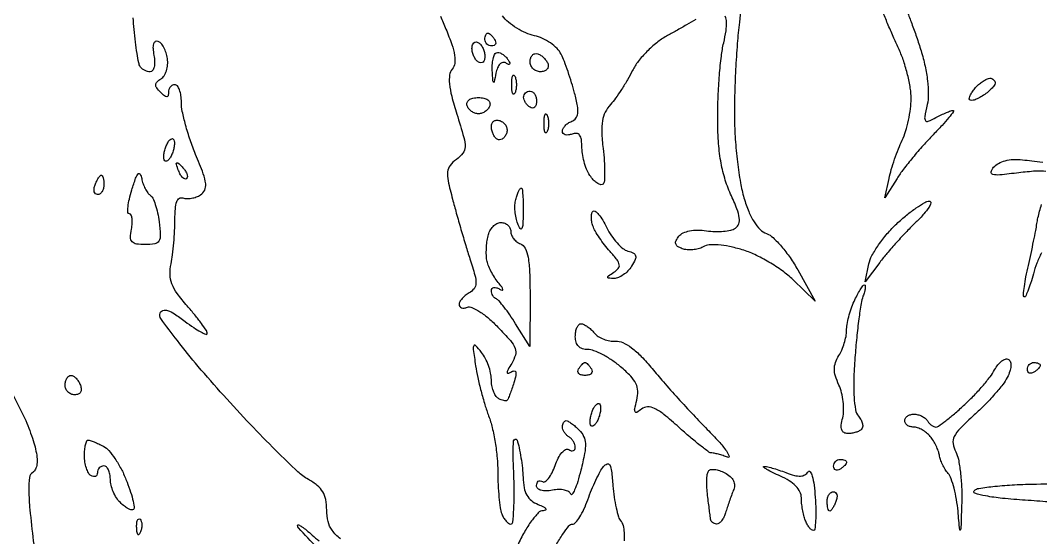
# Model space of a CAD drawing. Extents: x 0 to 102, y 0 to 135.
# Drawn here: x 22 to 35.37, y 102.02 to 108.79 of the extents above; entities that cross this region are included whole.
import ezdxf

# ---------------------------------------------------------------- set-up
doc = ezdxf.new("R2010")
doc.units = 0
doc.header["$MEASUREMENT"] = 0

msp = doc.modelspace()

# ---------------------------------------------------------------- linework, layer by layer
for points in [[(31.461271, 109.150496, -0.007689), (31.420889, 108.766853, 0.010915), (31.393371, 108.488173, 0.006131), (31.371501, 108.148693, 0.006116), (31.357808, 107.805172, 0.009932), (31.355547, 107.51311, 0.01484), (31.367143, 107.235826, 0.011903), (31.395565, 106.938435, 0.01208), (31.435067, 106.664559, 0.029769), (31.48075, 106.466713, 0.025389), (31.542801, 106.289733, 0.044705), (31.613943, 106.152187, 0.056213), (31.692634, 106.054676, 0.104312), (31.777779, 105.999905, -0.098884), (31.86194, 105.947037, -0.026375), (31.97153, 105.831745, -0.02567), (32.084711, 105.684697, -0.023966), (32.185041, 105.523501), (32.412624, 105.1155), (32.123556, 105.394985, 0.036343), (31.985489, 105.51031, 0.022578), (31.808606, 105.625715, 0.022611), (31.622751, 105.724305, 0.037561), (31.45731, 105.787983, 0.021078), (31.290001, 105.830737, 0.033707), (31.144028, 105.851403, 0.040295), (31.025393, 105.850538, 0.105986), (30.944537, 105.825613, -0.061975), (30.882608, 105.800416, -0.04407), (30.808726, 105.787388, -0.044487), (30.734741, 105.78757, -0.068867), (30.672611, 105.802045, -0.051271), (30.611772, 105.832862, -0.185637), (30.586571, 105.867252, -0.188617), (30.59111, 105.909282, -0.053127), (30.62828, 105.965211, -0.113687), (30.684144, 106.007826, -0.05749), (30.768894, 106.035013, -0.048962), (30.873641, 106.045282, -0.036065), (30.989989, 106.036864, 0.029012), (31.101182, 106.027242, 0.029395), (31.212249, 106.030626, 0.030752), (31.308062, 106.045178, 0.095662), (31.367876, 106.070675, 0.159982), (31.411414, 106.126792, 0.120432), (31.419484, 106.204985, 0.059411), (31.388578, 106.323285, 0.012921), (31.306284, 106.517892, -0.034096), (31.22808, 106.727094, -0.030756), (31.175808, 106.952287, -0.026486), (31.146187, 107.211857, -0.015231), (31.136676, 107.5266, -0.010674), (31.142457, 107.794183, -0.009339), (31.15969, 108.073493, -0.00943), (31.184738, 108.325267, -0.027457), (31.214797, 108.497363, 0.018195), (31.245434, 108.655445, 0.050547), (31.25154, 108.768308, 0.079694), (31.235296, 108.846036, 0.164498)], [(26.193489, 102.003913, -0.069872), (26.085836, 102.114736, -0.098584), (26.032413, 102.229753, -0.059646), (26.0145, 102.379379, 0.045284), (26.002049, 102.516573, 0.089603), (25.963694, 102.618551, 0.08803), (25.891546, 102.701801, 0.042516), (25.774438, 102.781256, -0.06102), (25.636781, 102.882266, -0.006399), (25.348633, 103.160407, -0.007852), (25.013621, 103.502756, -0.006217), (24.661998, 103.882908, -0.007517), (24.330665, 104.261474, -0.011749), (24.058239, 104.598062, -0.005974), (23.84154, 104.886103, -0.255194), (23.83169, 104.959548, -0.231008), (23.869591, 104.994881, -0.155706), (23.9298, 104.994119, -0.066515), (24.022429, 104.948869, -0.016091), (24.16158, 104.849649, 0.012892), (24.272055, 104.769805, 0.025034), (24.364853, 104.712912, 0.030025), (24.432573, 104.68104, 0.530392), (24.4494, 104.69244, 0.148341), (24.437993, 104.730043, 0.00977), (24.372457, 104.824089, 0.013473), (24.287807, 104.934271, 0.009624), (24.187466, 105.053089, -0.022079), (24.056068, 105.216786, -0.066452), (23.987609, 105.342242, -0.085629), (23.96377, 105.462327, -0.055689), (23.975966, 105.603582, 0.018522), (23.995334, 105.723325, 0.009046), (24.011585, 105.877194, 0.00896), (24.022734, 106.038012, 0.012825), (24.0264, 106.18092, -0.019193), (24.032023, 106.327352, -0.069344), (24.051907, 106.418309, -0.156641), (24.085855, 106.46165, -0.241242), (24.13215, 106.467334, 0.084396), (24.181631, 106.458181, 0.046587), (24.243106, 106.463024, 0.044729), (24.306313, 106.479913, 0.054012), (24.361374, 106.507086, 0.142497), (24.416252, 106.569484, 0.140294), (24.429524, 106.651983, 0.059562), (24.397612, 106.783383, 0.008924), (24.297924, 107.036582, -0.016043), (24.226372, 107.226194, -0.015313), (24.165909, 107.422953, -0.015453), (24.123256, 107.599845, -0.051472), (24.111, 107.718585, 0.034825), (24.10483, 107.807067, 0.052999), (24.086149, 107.881739, 0.069118), (24.058846, 107.933042, 0.240407), (24.0264, 107.9496, 0.119248), (23.994132, 107.941793, 0.100665), (23.966651, 107.919778, 0.092192), (23.948197, 107.886854, 0.081935), (23.9418, 107.84808, -0.06052), (23.936458, 107.804109, -0.35445), (23.919182, 107.791037, -0.170327), (23.889859, 107.802442, -0.019263), (23.836757, 107.851603, -0.037907), (23.788049, 107.908315, -0.170686), (23.775505, 107.949488, -0.194778), (23.792169, 107.986102, -0.051385), (23.844159, 108.02614, 0.116347), (23.885111, 108.067078, 0.061855), (23.915186, 108.132592, 0.056464), (23.930607, 108.211081, 0.05665), (23.928052, 108.290941, 0.041752), (23.910129, 108.367969, 0.046597), (23.880081, 108.43802, 0.052126), (23.843202, 108.491639, 0.137465), (23.804841, 108.517377, 0.215934), (23.76908, 108.513513, 0.190775), (23.745925, 108.483728, 0.089283), (23.739496, 108.423139, 0.029133), (23.751253, 108.333653, -0.037353), (23.760827, 108.250195, -0.065368), (23.754514, 108.181031, -0.097346), (23.734278, 108.135181, -0.245001), (23.702855, 108.1188, -0.067449), (23.665501, 108.123862, -0.052331), (23.627266, 108.138866, -0.053442), (23.593919, 108.160968, -0.081464), (23.571168, 108.18711, -0.090116), (23.5528, 108.233935, -0.00815), (23.530475, 108.358183, -0.010369), (23.509187, 108.508433, -0.007923), (23.491923, 108.67356, -0.005285), (23.4801, 108.825327, -0.017546)], [(27.503823, 108.847223, -0.00356), (27.576243, 108.677969, -0.014971), (27.654016, 108.475806, -0.045293), (27.690014, 108.332909, -0.071754), (27.691361, 108.229298, -0.141549), (27.658714, 108.15449, 0.141065), (27.624607, 108.076538, 0.058504), (27.622832, 107.96048, 0.038086), (27.652131, 107.79736, 0.012877), (27.71878, 107.565241, -0.006324), (27.810846, 107.259751, -0.072621), (27.827705, 107.135704, -0.165945), (27.798842, 107.053796, -0.068037), (27.712891, 106.970911, 0.067987), (27.630532, 106.891507, 0.143943), (27.597786, 106.80999, 0.077924), (27.604845, 106.691475, 0.010795), (27.662807, 106.451091, 0.003984), (27.712501, 106.26882, 0.002449), (27.773785, 106.054919, 0.002455), (27.836489, 105.843904, 0.004386), (27.890412, 105.671131, -0.00999), (27.955604, 105.453717, -0.073811), (27.968953, 105.346601, -0.160628), (27.944713, 105.278491, -0.100372), (27.879931, 105.222777, 0.041526), (27.82976, 105.188951, 0.045007), (27.78732, 105.148113, 0.049783), (27.758037, 105.106675, 0.129646), (27.7488, 105.071651, 0.163521), (27.757587, 105.045502, 0.151305), (27.780645, 105.028967, 0.109637), (27.815724, 105.025327, 0.062931), (27.857209, 105.035511, -0.203773), (27.916968, 105.03338, -0.034286), (28.019304, 104.976645, -0.032739), (28.13736, 104.888707, -0.023841), (28.256788, 104.7767, -0.013004), (28.420494, 104.598764, -0.088645), (28.48168, 104.496907, -0.160347), (28.485762, 104.408451, -0.071718), (28.438233, 104.300591, 0.01205), (28.391303, 104.221251, 0.10643), (28.37942, 104.182559, 0.511124), (28.392144, 104.171585, 0.080239), (28.428418, 104.186642, -0.102011), (28.469715, 104.201728, -0.379543), (28.491021, 104.187813, -0.124785), (28.491877, 104.141399, -0.017218), (28.466454, 104.047444, -0.00715), (28.440847, 103.968323, -0.00936), (28.415071, 103.896826, -0.007265), (28.391632, 103.838019, -0.082602), (28.378419, 103.816879, -0.21128), (28.362087, 103.809371, -0.058921), (28.333437, 103.812339, -0.048538), (28.298492, 103.82384, -0.034671), (28.262029, 103.843021, -0.118305), (28.227394, 103.877913, -0.048733), (28.198305, 103.938317, -0.044604), (28.178477, 104.012176, -0.043306), (28.1718, 104.089123, 0.054759), (28.162482, 104.173951, 0.032426), (28.133962, 104.271789, 0.032125), (28.092321, 104.36689, 0.047088), (28.042988, 104.44368, 0.017004), (27.965649, 104.535659, 0.542423), (27.941381, 104.531833, 0.139642), (27.934476, 104.48385, 0.003711), (27.965119, 104.2695, 0.016513), (27.993287, 104.116823, 0.009797), (28.036397, 103.93681, 0.009799), (28.086492, 103.75875, 0.016617), (28.136231, 103.612138, -0.0327), (28.182354, 103.460313, -0.016783), (28.2211, 103.26515, -0.016607), (28.24766, 103.06075, -0.024006), (28.2564, 102.878807, 0.011192), (28.260171, 102.710354, 0.01216), (28.271484, 102.54685, 0.011701), (28.287824, 102.407599, 0.056611), (28.307751, 102.330619, 0.040787), (28.332356, 102.279413, 0.048832), (28.363734, 102.236109, 0.056083), (28.396825, 102.20625, 0.156782), (28.426222, 102.1968, 0.38548), (28.451953, 102.220099, 0.009844), (28.465423, 102.389397, 0.015981), (28.4713, 102.601055, 0.009589), (28.46542, 102.85245, -0.005742), (28.456789, 103.130101, -0.028642), (28.462658, 103.285799, -0.314752), (28.483171, 103.309916, -0.395464), (28.507717, 103.2966, -0.02689), (28.535271, 103.195776, -0.0134), (28.559785, 103.065661, -0.013261), (28.57803, 102.929183, -0.019006), (28.586367, 102.807424, 0.037218), (28.600614, 102.671934, 0.083258), (28.63555, 102.574809, 0.099174), (28.69551, 102.504928, 0.070561), (28.78515, 102.453236, -0.019599), (28.854424, 102.422186, -0.114172), (28.885112, 102.396965, -0.470993), (28.881221, 102.379954, -0.106281), (28.848105, 102.371362, 0.196277), (28.786626, 102.34319, 0.029735), (28.698352, 102.237106, 0.029572), (28.604445, 102.092339, 0.02167), (28.517202, 101.92185, -0.017254)], [(30.850586, 108.80333, -0.001552), (30.728516, 108.732928, -0.001542), (30.593558, 108.6562, -0.001793), (30.464746, 108.5841, 0.042359), (30.337759, 108.498823, 0.028724), (30.208258, 108.38212, 0.028994), (30.095405, 108.253949, 0.050242), (30.019676, 108.134109, -0.015839), (29.95526, 108.014736, -0.012083), (29.87756, 107.888194, -0.012254), (29.798916, 107.773079, -0.027935), (29.732788, 107.691256, 0.068236), (29.663655, 107.590053, 0.074076), (29.626708, 107.476728, 0.053262), (29.6177, 107.32888, 0.018081), (29.635305, 107.113941, -0.012371), (29.650506, 106.951222, -0.017559), (29.655344, 106.805971, -0.013699), (29.651883, 106.687573, -0.184239), (29.634458, 106.648658, -0.253547), (29.607004, 106.640502, -0.083143), (29.566395, 106.656429, -0.059097), (29.51933, 106.692785, -0.036403), (29.473006, 106.745365, -0.058211), (29.430074, 106.818107, -0.030699), (29.393522, 106.916558, -0.030079), (29.368084, 107.023284, -0.040558), (29.358891, 107.122095, 0.028309), (29.351481, 107.23041, 0.124558), (29.328342, 107.289585, 0.222757), (29.288277, 107.312093, 0.110422), (29.2293, 107.303394, -0.057964), (29.180717, 107.290957, -0.102995), (29.139677, 107.293853, -0.148741), (29.112743, 107.311157, -0.177953), (29.1024, 107.339297, -0.122803), (29.111329, 107.375106, -0.064565), (29.13806, 107.41273, -0.058209), (29.177372, 107.446373, -0.056346), (29.223797, 107.470482, 0.132936), (29.278997, 107.510791, 0.144029), (29.304232, 107.572241, 0.073554), (29.299962, 107.670845, 0.015598), (29.262108, 107.839083, 0.011127), (29.223506, 107.976022, 0.009), (29.176188, 108.12123, 0.009116), (29.127663, 108.253655, 0.023106), (29.086288, 108.347391, 0.080698), (29.031904, 108.423098, 0.045491), (28.94489, 108.495782, 0.043821), (28.840832, 108.555002, 0.053453), (28.734636, 108.590549, -0.05142), (28.623805, 108.627149, -0.033559), (28.504789, 108.690447, -0.033646), (28.395865, 108.768728, -0.053516), (28.315763, 108.850769, 0.043803)], [(33.619256, 108.903724, -0.006667), (33.677892, 108.752133, -0.006892), (33.74093, 108.575028, -0.006623), (33.799939, 108.39389, -0.021521), (33.853078, 108.19304, -0.025411), (33.88532, 107.999168, -0.027895), (33.895425, 107.825779, -0.054714), (33.880694, 107.68849, 0.00901), (33.848255, 107.526953, 0.196225), (33.858007, 107.480598, 0.35793), (33.892826, 107.470266, 0.023108), (33.99528, 107.51915, -0.011502), (34.064939, 107.554394, -0.013847), (34.132008, 107.58416, -0.012543), (34.189396, 107.606085, -0.085165), (34.219211, 107.6112, -0.615921), (34.226163, 107.597402, -0.012194), (34.164319, 107.518008, -0.014789), (34.075361, 107.415703, -0.007828), (33.959417, 107.29395, 0.011976), (33.828258, 107.153911, 0.009255), (33.691903, 106.995338, 0.009375), (33.570038, 106.842446, 0.022078), (33.486476, 106.7229), (33.325262, 106.4691), (33.380955, 106.7229, -0.018617), (33.410701, 106.837837, -0.010641), (33.45468, 106.974305, -0.010618), (33.504828, 107.109887, -0.017314), (33.553724, 107.222348, 0.037208), (33.598623, 107.33798, 0.021038), (33.636409, 107.483577, 0.020909), (33.662308, 107.634417, 0.032068), (33.6708, 107.766687, 0.040223), (33.659598, 107.90571, 0.020117), (33.62435, 108.078677, 0.019832), (33.573237, 108.255812, 0.02759), (33.512671, 108.40934, -0.003976), (33.44477, 108.560187, -0.002879), (33.37143, 108.729272, -0.002907), (33.303621, 108.890697, -0.006335)], [(35.435387, 106.811906, 0.055507), (35.30346, 106.817227, 0.012653), (35.080586, 106.795788, -0.005863), (34.831135, 106.76837, -0.079449), (34.739961, 106.773922, -0.424498), (34.719725, 106.807037, -0.11003), (34.751555, 106.869152, -0.09758), (34.813469, 106.919582, -0.059371), (34.901744, 106.953859, -0.051207), (35.009769, 106.970125, -0.037823), (35.130694, 106.96668, -0.002395), (35.252893, 106.953321, -0.001567), (35.393648, 106.936805, -0.001576)], [(35.379301, 105.74905, 0.024528), (35.317572, 105.611717, 0.027593), (35.272283, 105.474225, -0.010676), (35.235547, 105.34855, -0.019536), (35.199464, 105.248083, -0.017022), (35.167242, 105.175522, -0.515613), (35.150496, 105.172704, -0.224954), (35.14099, 105.199335, -0.008611), (35.15357, 105.306449, -0.013965), (35.174712, 105.435765, -0.009226), (35.205874, 105.583094, 0.003164), (35.241139, 105.740378, 0.003049), (35.27486, 105.900046, 0.003015), (35.302863, 106.041073, 0.0111), (35.318044, 106.1307, -0.018415), (35.331978, 106.206242, -0.011469), (35.353579, 106.293687, -0.011505), (35.378879, 106.379056, -0.020397)], [(21.188971, 103.2543, -0.000052), (21.206612, 101.178816, -0.000076), (21.221642, 99.355609, -0.000035), (21.234118, 97.800358, -0.001457)], [(21.90387, 103.89496), (22.022662, 103.65923, -0.017515), (22.07246, 103.551151, -0.01072), (22.123914, 103.420549, -0.010742), (22.169364, 103.288876, -0.018749), (22.200533, 103.177725, -0.032616), (22.218838, 103.071533, -0.056191), (22.21823, 102.981926, -0.073489), (22.199739, 102.913993, -0.152351), (22.164074, 102.872904, 0.228128), (22.121897, 102.806905, 0.032095), (22.112616, 102.641033, 0.022527), (22.126325, 102.384181, 0.005995), (22.17149, 101.976579, -0.000473), (22.214761, 101.621906, -0.000406)], [(29.02068, 101.923438, -0.022169), (29.108644, 102.065592, -0.01882), (29.188165, 102.173274, -0.22421), (29.233455, 102.195485, 0.217582), (29.274658, 102.215049, 0.033993), (29.329138, 102.289606, 0.03257), (29.385048, 102.392445, 0.023134), (29.434551, 102.51405, -0.013055), (29.484535, 102.644295, -0.012607), (29.541799, 102.7733, -0.012624), (29.597914, 102.884259, -0.044277), (29.641896, 102.951103, -0.141542), (29.688421, 102.984256, -0.381591), (29.722941, 102.970019, -0.084984), (29.746364, 102.88887, -0.009766), (29.763867, 102.698963, 0.017598), (29.779998, 102.54958, 0.020114), (29.806145, 102.408284, 0.019702), (29.837603, 102.291257, 0.097992), (29.869924, 102.231721, -0.119332), (29.896767, 102.176878, -0.037084), (29.909983, 102.085423, -0.0347), (29.909983, 101.977446, -0.032017)], [(35.470595, 102.486334, 0.004337), (35.166178, 102.508542, -0.008747), (34.866094, 102.533096, -0.021276), (34.646302, 102.564446, -0.027371), (34.505146, 102.598832, -0.566771), (34.49649, 102.63333, -0.161543), (34.557957, 102.664174, -0.009483), (34.768257, 102.690769, -0.013548), (35.024509, 102.711246, -0.009511), (35.313762, 102.720975, 0.005398), (35.766727, 102.732481, 0.053412)], [(25.892519, 101.881706, -0.000893), (25.646356, 102.146873, -0.188813), (25.6338, 102.178936, -0.553278), (25.645697, 102.186396, -0.034168), (25.689715, 102.161255, -0.025613), (25.751067, 102.115722, -0.012756), (25.82415, 102.052243, 0.024229), (25.916433, 101.975729, 0.012661)]]:
    msp.add_lwpolyline(points, format="xyb")
for points in [[(28.124507, 108.6264, -0.151918), (28.142335, 108.620855, -0.038439), (28.166214, 108.601549, -0.035638), (28.191343, 108.574183, -0.029505), (28.2141, 108.5418, -0.082592), (28.227341, 108.509474, -0.161196), (28.224709, 108.482051, -0.182303), (28.206821, 108.463823, -0.108972), (28.176793, 108.4572, -0.093332), (28.142593, 108.46364, -0.09642), (28.113518, 108.482051, -0.099167), (28.094058, 108.50952, -0.105053), (28.0872, 108.5418, -0.042167), (28.089936, 108.574189, -0.061769), (28.098159, 108.601549, -0.081139), (28.110241, 108.620101, -0.210953)], [(28.0026, 108.4995, -0.091204), (28.034994, 108.470189, -0.053126), (28.062349, 108.425296, -0.050746), (28.080925, 108.372734, -0.059645), (28.0872, 108.320314, -0.069308), (28.080971, 108.275595, -0.14379), (28.062349, 108.24605, -0.190139), (28.03474, 108.236067, -0.131946), (28.0026, 108.2457, -0.091204), (27.970206, 108.275011, -0.053126), (27.942851, 108.319904, -0.050746), (27.924275, 108.372466, -0.059645), (27.918, 108.424886, -0.069308), (27.924229, 108.469605, -0.14379), (27.942851, 108.49915, -0.190139), (27.97046, 108.509133, -0.131946)], [(28.251407, 108.3726, -0.100565), (28.28629, 108.365512, -0.05213), (28.325362, 108.343909, -0.048837), (28.362384, 108.31229, -0.053246), (28.391379, 108.274929, -0.029619), (28.411611, 108.237391, -0.278373), (28.409719, 108.21992, -0.344303), (28.394577, 108.215944, -0.036803), (28.36012, 108.233883, 0.191047), (28.321377, 108.240775, 0.153351), (28.284041, 108.220094, 0.096368), (28.252615, 108.1709, 0.046645), (28.231669, 108.098905, -0.003348), (28.209002, 107.98509, -0.56971), (28.199282, 107.981741, -0.205236), (28.190867, 107.998639, -0.001934), (28.183321, 108.13995, -0.032456), (28.184694, 108.229081, -0.051147), (28.198569, 108.304259, -0.067608), (28.221679, 108.356048, -0.259626)], [(28.779862, 108.353213, -0.068635), (28.820779, 108.333001, -0.04742), (28.860651, 108.300051, -0.04742), (28.893601, 108.260179, -0.068635), (28.913813, 108.219263, -0.134046), (28.915926, 108.181043, -0.144529), (28.898115, 108.148311, -0.119977), (28.862019, 108.126349, -0.077096), (28.81335, 108.1188, -0.099038), (28.76223, 108.129026, -0.097945), (28.718748, 108.158148, -0.097945), (28.689626, 108.20163, -0.099038), (28.6794, 108.25275, -0.077096), (28.686949, 108.301419, -0.119977), (28.708911, 108.337515, -0.144529), (28.741643, 108.355326, -0.134046)], [(28.481629, 108.05535, -0.057986), (28.494855, 108.007127, -0.037979), (28.499231, 107.9496, -0.037979), (28.494855, 107.892073, -0.057986), (28.481629, 107.84385, -0.174857), (28.465785, 107.826136, -0.447206), (28.451493, 107.831292, -0.078554), (28.441597, 107.874184, -0.017491), (28.438958, 107.9496, -0.017491), (28.441597, 108.025016, -0.078554), (28.451493, 108.067908, -0.447206), (28.465785, 108.073064, -0.174857)], [(34.70292, 108.0342, -0.09385), (34.728755, 108.029308, -0.096574), (34.750719, 108.015327, -0.099067), (34.765421, 107.994466, -0.104481), (34.7706, 107.96995, -0.163755), (34.760001, 107.938455, -0.033519), (34.720897, 107.893534, -0.03201), (34.666178, 107.8452, -0.025323), (34.6014, 107.800033, -0.027713), (34.536446, 107.764309, -0.057717), (34.481902, 107.745498, -0.108741), (34.446087, 107.745491, -0.352148), (34.4322, 107.762763, -0.102051), (34.439047, 107.795959, -0.032952), (34.462021, 107.84089, -0.031293), (34.494868, 107.888786, -0.030437), (34.53372, 107.93268, -0.030136), (34.577561, 107.971532, -0.031128), (34.625299, 108.004379, -0.032763), (34.670011, 108.027368, -0.102712)], [(28.6794, 107.865, -0.153634), (28.711665, 107.854846, -0.097988), (28.739149, 107.826256, -0.080552), (28.757694, 107.783538, -0.062283), (28.764, 107.733107, -0.066118), (28.757802, 107.686439, -0.138808), (28.739149, 107.655317, -0.191142), (28.711518, 107.644368, -0.139169), (28.6794, 107.6535, -0.06081), (28.647039, 107.679405, -0.051032), (28.619651, 107.713811, -0.053229), (28.601001, 107.751081, -0.089642), (28.5948, 107.785393, -0.105429), (28.601277, 107.815767, -0.099231), (28.619651, 107.841615, -0.096318), (28.647105, 107.858941, -0.092995)], [(28.0026, 107.7804, -0.049736), (28.074408, 107.773239, -0.105759), (28.125378, 107.751115, -0.158614), (28.150659, 107.716872, -0.162171), (28.15065, 107.67465, -0.087886), (28.128723, 107.634232, -0.06965), (28.09262, 107.599964, -0.06941), (28.048354, 107.576826, -0.085974), (28.0026, 107.5689, -0.085974), (27.956846, 107.576826, -0.06941), (27.91258, 107.599964, -0.06965), (27.876477, 107.634232, -0.087886), (27.85455, 107.67465, -0.162171), (27.854541, 107.716872, -0.158614), (27.879822, 107.751115, -0.105759), (27.930792, 107.773239, -0.049736)], [(28.293358, 107.474643, -0.097233), (28.336257, 107.447732, -0.097502), (28.365748, 107.406622, -0.098358), (28.377292, 107.357718, -0.100873), (28.369093, 107.308585, -0.068209), (28.345919, 107.266427, -0.098706), (28.314484, 107.237999, -0.123353), (28.279976, 107.22759, -0.151408), (28.247535, 107.235979, -0.094852), (28.218529, 107.262609, -0.052812), (28.194047, 107.304066, -0.050039), (28.177418, 107.35295, -0.057038), (28.1718, 107.402038, -0.103362), (28.180885, 107.445515, -0.156352), (28.206236, 107.474293, -0.144051), (28.245362, 107.484379, -0.083334)], [(28.904629, 107.54775, -0.057986), (28.917855, 107.499527, -0.037979), (28.922231, 107.442, -0.037979), (28.917855, 107.384473, -0.057986), (28.904629, 107.33625, -0.174857), (28.888785, 107.318536, -0.447206), (28.874493, 107.323692, -0.078554), (28.864597, 107.366584, -0.017491), (28.861958, 107.442, -0.017491), (28.864597, 107.517416, -0.078554), (28.874493, 107.560308, -0.447206), (28.888785, 107.565464, -0.174857)], [(24.005003, 107.237797, -0.168083), (24.017601, 107.211872, -0.04665), (24.018796, 107.166017, -0.041541), (24.010402, 107.110556, -0.033304), (23.99256, 107.05284, -0.03436), (23.968535, 107.001151, -0.066301), (23.941472, 106.964514, -0.11331), (23.916011, 106.947959, -0.291964), (23.895517, 106.952483, -0.168083), (23.882919, 106.978408, -0.04665), (23.881724, 107.024263, -0.041541), (23.890118, 107.079724, -0.033304), (23.90796, 107.13744, -0.03436), (23.931985, 107.189129, -0.066301), (23.959048, 107.225766, -0.11331), (23.984509, 107.242321, -0.291964)], [(24.121498, 106.87236, -0.043285), (24.158265, 106.82894, -0.063152), (24.181829, 106.784758, -0.082976), (24.1895, 106.74657, -0.20742), (24.179261, 106.720661, -0.278911), (24.156573, 106.715075, -0.120343), (24.128846, 106.731776, -0.070189), (24.099687, 106.770214, -0.036269), (24.074139, 106.825001, -0.008399), (24.044861, 106.905956, -0.286372), (24.04927, 106.924994, -0.400052), (24.065616, 106.925391, -0.011214)], [(23.591146, 106.721511, 0.036173), (23.609196, 106.653589, 0.035068), (23.636992, 106.588242, 0.037169), (23.669733, 106.534429, 0.096999), (23.702525, 106.503479, -0.14455), (23.735639, 106.465766, -0.027751), (23.769594, 106.380251, -0.027482), (23.79911, 106.272564, -0.022298), (23.819132, 106.154504, -0.016816), (23.835115, 105.976942, -0.151841), (23.816407, 105.902193, -0.219829), (23.762007, 105.865658, -0.039679), (23.637352, 105.85575, -0.033113), (23.520893, 105.863471, -0.178537), (23.465706, 105.892607, -0.19294), (23.445065, 105.949066, -0.039567), (23.456927, 106.056675, 0.029685), (23.46696, 106.133691, 0.05042), (23.464975, 106.198578, 0.070675), (23.452525, 106.24314, 0.29766), (23.430387, 106.2576, -0.401418), (23.410878, 106.276271, -0.036221), (23.412992, 106.350384, -0.031489), (23.429849, 106.452315, -0.017735), (23.462378, 106.573461, -0.009248), (23.512, 106.725089, -0.095559), (23.544835, 106.781735, -0.520687), (23.570376, 106.779038, -0.079683)], [(23.062551, 106.7652, -0.289661), (23.075405, 106.757071, -0.046727), (23.086033, 106.727923, -0.039339), (23.093391, 106.68693, -0.024748), (23.0958, 106.6383, -0.062722), (23.089689, 106.589779, -0.08088), (23.071729, 106.548677, -0.098158), (23.045107, 106.521171, -0.152681), (23.013855, 106.5114, -0.184534), (22.986734, 106.521762, -0.147206), (22.970286, 106.548677, -0.100118), (22.967958, 106.589709, -0.055937), (22.980606, 106.6383, -0.02136), (23.001682, 106.686908, -0.030395), (23.024765, 106.727923, -0.030693), (23.046789, 106.75783, -0.222225)], [(28.562367, 106.596, -0.378823), (28.575071, 106.584763, -0.009757), (28.583526, 106.502808, -0.015922), (28.588801, 106.40039, -0.009589), (28.588854, 106.27875, -0.006806), (28.5837, 106.119491, -0.100438), (28.57013, 106.065485, -0.595733), (28.549442, 106.064453, -0.043469), (28.517352, 106.129349, -0.042363), (28.495102, 106.204547, -0.029934), (28.482529, 106.291779, -0.030365), (28.480599, 106.377244, -0.054466), (28.490865, 106.446599, -0.019052), (28.508189, 106.503842, -0.028607), (28.527985, 106.552113, -0.027787), (28.547561, 106.587783, -0.258887)], [(33.909474, 106.424511, -0.482139), (33.927904, 106.402305, -0.090059), (33.904803, 106.345361, -0.041367), (33.838226, 106.257365, -0.018077), (33.736615, 106.15185, 0.010159), (33.613584, 106.028075, 0.006995), (33.479059, 105.883113, 0.007055), (33.353499, 105.739946, 0.014268), (33.259526, 105.6231), (33.067069, 105.3693), (33.116857, 105.60239, -0.072545), (33.157578, 105.712146, -0.026636), (33.244706, 105.853187, -0.025737), (33.357741, 105.999408, -0.028062), (33.482172, 106.128851, -0.015923), (33.611172, 106.241351, -0.020016), (33.737847, 106.336716, -0.018555), (33.848215, 106.407175, -0.128347)], [(29.683193, 106.076469, 0.03557), (29.743479, 105.971696, 0.036027), (29.817775, 105.876999, 0.038459), (29.894381, 105.804679, 0.106392), (29.960211, 105.771424, -0.04939), (30.03355, 105.744281, -0.224246), (30.061319, 105.709689, -0.172202), (30.05599, 105.659526, -0.027848), (30.007969, 105.572157, -0.052113), (29.960144, 105.510837, -0.048662), (29.899642, 105.459144, -0.052178), (29.836199, 105.424028, -0.103218), (29.78, 105.412895, -0.012798), (29.707443, 105.41549, -0.385519), (29.69569, 105.427524, -0.258459), (29.704935, 105.445804, -0.008206), (29.776983, 105.49304, 0.076694), (29.834524, 105.543201, 0.22478), (29.847629, 105.59276, 0.120815), (29.818936, 105.656301, 0.01719), (29.72614, 105.766694, -0.018978), (29.655341, 105.851532, -0.016573), (29.587757, 105.945336, -0.016883), (29.532332, 106.034246, -0.046536), (29.501535, 106.101279, -0.040551), (29.486516, 106.158522, -0.046273), (29.481818, 106.214942, -0.052007), (29.48724, 106.262569, -0.142998), (29.503331, 106.291931, -0.378484), (29.531586, 106.293678, -0.05338), (29.57715, 106.249624, -0.039422), (29.630076, 106.174983, -0.021744)], [(28.296773, 106.1448, -0.088397), (28.345961, 106.136035, -0.094792), (28.387757, 106.110885, -0.099996), (28.415718, 106.07339, -0.110806), (28.4256, 106.029345, 0.098073), (28.435062, 105.981569, 0.066865), (28.462877, 105.9335, 0.064022), (28.503987, 105.892437, 0.072765), (28.5525, 105.865194, -0.192336), (28.614322, 105.808011, -0.066544), (28.652274, 105.690112, -0.03642), (28.672981, 105.495008, -0.008783), (28.677975, 105.169899), (28.67655, 104.5233), (28.489742, 104.8194, 0.010663), (28.413411, 104.934858, 0.013961), (28.338549, 105.036804, 0.01149), (28.272388, 105.117905, 0.114838), (28.237367, 105.1437, -0.094033), (28.212292, 105.160624, -0.063843), (28.19106, 105.187863, -0.061567), (28.176692, 105.22078, -0.072278), (28.1718, 105.254443, -0.164213), (28.180578, 105.280449, -0.187628), (28.202864, 105.294076, -0.122563), (28.237026, 105.291817, -0.057824), (28.27755, 105.273453, 0.069149), (28.311099, 105.259153, 0.556407), (28.32105, 105.268436, 0.108701), (28.307008, 105.300575, 0.013421), (28.260108, 105.361595, -0.03006), (28.211143, 105.429887, -0.02313), (28.165902, 105.509698, -0.023625), (28.130493, 105.588523, -0.050293), (28.112399, 105.652785, -0.037317), (28.105818, 105.71881, -0.018464), (28.106844, 105.803091, -0.018213), (28.114369, 105.89087, -0.025356), (28.127914, 105.96855, -0.065659), (28.15285, 106.035926, -0.069709), (28.19403, 106.093027, -0.077717), (28.244537, 106.131557, -0.124784)], [(33.058931, 105.327, -0.390304), (33.069688, 105.317094, -0.052582), (33.068924, 105.283525, -0.038614), (33.058995, 105.235773, -0.021056), (33.03991, 105.179001, 0.052395), (33.015139, 105.086523, 0.006669), (32.985589, 104.882276, 0.007754), (32.957421, 104.63807, 0.006381), (32.934739, 104.376701, 0.010749), (32.919464, 104.084965, 0.022965), (32.922873, 103.859388, 0.027411), (32.942198, 103.693315, 0.131265), (32.981746, 103.607465, -0.050134), (33.014122, 103.559375, -0.065997), (33.03276, 103.509942, -0.081799), (33.035594, 103.466755, -0.173634), (33.021466, 103.436866, -0.083334), (32.991474, 103.415494, -0.037305), (32.946323, 103.397552, -0.035592), (32.894611, 103.385306, -0.040364), (32.843829, 103.3812, -0.123569), (32.791841, 103.394248, -0.190235), (32.762227, 103.42919, -0.112416), (32.755806, 103.491207, -0.031305), (32.773724, 103.587852, 0.05746), (32.786288, 103.68313, 0.032829), (32.780559, 103.799194, 0.032371), (32.759206, 103.916758, 0.045816), (32.724159, 104.017121, -0.031337), (32.679152, 104.134948, -0.075441), (32.665085, 104.22701, -0.087063), (32.679706, 104.310845, -0.053024), (32.723764, 104.40152, 0.038478), (32.762464, 104.475616, 0.026438), (32.795121, 104.564651, 0.026733), (32.817547, 104.654259, 0.04798), (32.8248, 104.729671, -0.043396), (32.831669, 104.808669, -0.01955), (32.85364, 104.910466, -0.019183), (32.885385, 105.016834, -0.024789), (32.92298, 105.111519, -0.013569), (32.96334, 105.194086, -0.020265), (33.003414, 105.263703, -0.015985), (33.039542, 105.317102, -0.240486)], [(29.345841, 104.8194, -0.114679), (29.381259, 104.811168, -0.03739), (29.427826, 104.783792, -0.034994), (29.476709, 104.744571, -0.032997), (29.520684, 104.698183, 0.077561), (29.572143, 104.652752, 0.049278), (29.64356, 104.616477, 0.048296), (29.722774, 104.594129, 0.063497), (29.797715, 104.590256, -0.127614), (29.892961, 104.573055, -0.052261), (30.006736, 104.505325, -0.040225), (30.135708, 104.3918, -0.020816), (30.278522, 104.231241, 0.008588), (30.424806, 104.058456, 0.004257), (30.615979, 103.844066, 0.004223), (30.818024, 103.625078, 0.006175), (30.999886, 103.436009, -0.010329), (31.150144, 103.277177, -0.026159), (31.250626, 103.154107, -0.074124), (31.285685, 103.087485, -0.638729), (31.267916, 103.070241, 0.012095), (31.206495, 103.092121, 0.012729), (31.145116, 103.110609, 0.012446), (31.091483, 103.123861, 0.054387), (31.059045, 103.1274, -0.160222), (31.021613, 103.139711, -0.006622), (30.907629, 103.226133, -0.010921), (30.77438, 103.33473, -0.007477), (30.627727, 103.463513, 0.012416), (30.432894, 103.631226, 0.057752), (30.308253, 103.711209, 0.119549), (30.21677, 103.731396, 0.169583), (30.139343, 103.702539, -0.033121), (30.079108, 103.658942, -0.432676), (30.055172, 103.665218, -0.177197), (30.04952, 103.703409, -0.010516), (30.075994, 103.819145, 0.066781), (30.089332, 103.937163, 0.10827), (30.065771, 104.034912, 0.080496), (29.996843, 104.132933, 0.024448), (29.863323, 104.256919, 0.027078), (29.749417, 104.342681, 0.027477), (29.627449, 104.415176, 0.028559), (29.5148, 104.466056, 0.092043), (29.434309, 104.481, -0.078513), (29.364372, 104.49205, -0.123508), (29.313089, 104.524144, -0.120191), (29.282135, 104.577386, -0.071968), (29.2716, 104.6502, -0.041949), (29.277044, 104.714979, -0.061523), (29.293408, 104.769697, -0.080835), (29.31745, 104.806812, -0.211751)], [(29.3985, 104.3118, -0.163822), (29.414295, 104.306482, -0.033983), (29.436681, 104.286949, -0.032351), (29.460712, 104.259589, -0.025622), (29.4831, 104.2272, -0.146489), (29.49173, 104.195103, -0.191582), (29.479817, 104.167451, -0.134005), (29.447114, 104.148772, -0.063222), (29.3985, 104.1426, -0.063222), (29.349886, 104.148772, -0.134005), (29.317183, 104.167451, -0.191582), (29.30527, 104.195103, -0.146489), (29.3139, 104.2272, -0.025622), (29.336288, 104.259589, -0.032351), (29.360319, 104.286949, -0.033983), (29.382705, 104.306482, -0.163822)], [(34.944273, 104.351335, -0.175275), (34.970852, 104.317801, -0.096185), (34.977803, 104.2652, -0.067784), (34.964198, 104.196585, -0.035498), (34.930064, 104.116316, -0.048258), (34.871529, 104.02489, -0.013881), (34.76401, 103.895591, -0.013828), (34.634002, 103.755786, -0.014306), (34.497889, 103.625004, 0.012774), (34.312877, 103.448324, 0.078564), (34.235906, 103.341881, 0.150575), (34.220113, 103.250085, 0.090965), (34.254054, 103.144115, -0.074693), (34.289296, 103.045209, -0.018902), (34.315779, 102.87614, -0.018856), (34.331599, 102.678494, -0.018051), (34.33282, 102.477312, -0.000561), (34.322761, 102.154539, -0.092858), (34.315166, 102.120169, -0.778619), (34.306667, 102.121497, -0.001238), (34.284703, 102.36434, 0.020353), (34.264866, 102.517952, 0.021723), (34.232893, 102.666096, 0.021933), (34.19448, 102.790335, 0.087472), (34.155141, 102.859325, -0.035911), (34.116975, 102.91268, -0.025644), (34.081898, 102.977216, -0.026037), (34.0547, 103.042538, -0.049225), (34.040927, 103.09784, 0.051361), (34.026786, 103.153599, 0.025863), (33.99831, 103.220447, 0.025376), (33.961418, 103.287156, 0.034218), (33.92111, 103.343106, 0.049687), (33.873537, 103.390053, 0.041919), (33.81496, 103.429759, 0.043812), (33.754758, 103.456957, 0.084393), (33.702741, 103.4658, -0.070908), (33.658203, 103.472148, -0.086403), (33.620434, 103.490651, -0.100269), (33.595183, 103.518139, -0.136626), (33.5862, 103.5504, -0.142666), (33.595596, 103.582661, -0.09965), (33.62201, 103.610149, -0.08433), (33.661509, 103.628667, -0.067639), (33.708107, 103.635, -0.061875), (33.758617, 103.628725, -0.051278), (33.809563, 103.610149, -0.053305), (33.853338, 103.582788, -0.08825), (33.8823, 103.5504, 0.045793), (33.906632, 103.518065, 0.046064), (33.936399, 103.49077, 0.050183), (33.966883, 103.472089, 0.114598), (33.993043, 103.466204, 0.155502), (34.028683, 103.477835, 0.008469), (34.124475, 103.549293, 0.012516), (34.236562, 103.64047, 0.008763), (34.358382, 103.748492, 0.01464), (34.483145, 103.870016, 0.013452), (34.604261, 104.002029, 0.013591), (34.705873, 104.125575, 0.042454), (34.764476, 104.215758, -0.043175), (34.808367, 104.283088, -0.065271), (34.858217, 104.332053, -0.088207), (34.90599, 104.356329, -0.215169)], [(35.2782, 104.3118, -0.042167), (35.310589, 104.309064, -0.061769), (35.337949, 104.300841, -0.081139), (35.356501, 104.288759, -0.210953), (35.3628, 104.274493, -0.151918), (35.357255, 104.256665, -0.038439), (35.337949, 104.232786, -0.035638), (35.310583, 104.207657, -0.029505), (35.2782, 104.1849, -0.082592), (35.245874, 104.171659, -0.161196), (35.218451, 104.174291, -0.182303), (35.200223, 104.192179, -0.108972), (35.1936, 104.222207, -0.093332), (35.20004, 104.256407, -0.09642), (35.218451, 104.285482, -0.099167), (35.24592, 104.304942, -0.105053)], [(22.663749, 104.1426, -0.13875), (22.696227, 104.13341, -0.061199), (22.73141, 104.105323, -0.053891), (22.763765, 104.064243, -0.048303), (22.787994, 104.0157, -0.075244), (22.79942, 103.963674, -0.151899), (22.789724, 103.923263, -0.166113), (22.759757, 103.897785, -0.094119), (22.712445, 103.8888, -0.10122), (22.665032, 103.898498, -0.098432), (22.624697, 103.926077, -0.097416), (22.597675, 103.967266, -0.096899), (22.5882, 104.0157, -0.057609), (22.593811, 104.064236, -0.076852), (22.610392, 104.105323, -0.095748), (22.63493, 104.132858, -0.164455)], [(29.588603, 103.769197, -0.168083), (29.601201, 103.743272, -0.04665), (29.602396, 103.697417, -0.041541), (29.594002, 103.641956, -0.033304), (29.57616, 103.58424, -0.03436), (29.552135, 103.532551, -0.066301), (29.525072, 103.495914, -0.11331), (29.499611, 103.479359, -0.291964), (29.479117, 103.483883, -0.168083), (29.466519, 103.509808, -0.04665), (29.465324, 103.555663, -0.041541), (29.473718, 103.611124, -0.033304), (29.49156, 103.66884, -0.03436), (29.515585, 103.720529, -0.066301), (29.542648, 103.757166, -0.11331), (29.568109, 103.773721, -0.291964)], [(29.150743, 103.5504, -0.134845), (29.176676, 103.543276, -0.021632), (29.22103, 103.514255, -0.022583), (29.271478, 103.474466, -0.018107), (29.322131, 103.427354, -0.08574), (29.38039, 103.344764, -0.100989), (29.403284, 103.252004, -0.059084), (29.393174, 103.12155, -0.012825), (29.343566, 102.900773, -0.011662), (29.302391, 102.751997, -0.026691), (29.262864, 102.642591, -0.054155), (29.231123, 102.585614, -0.614266), (29.211526, 102.588523, 0.190106), (29.184663, 102.62058, 0.071536), (29.128774, 102.641282, 0.057661), (29.054608, 102.648479, 0.042632), (28.972549, 102.639942, -0.03767), (28.887121, 102.630197, -0.079313), (28.821022, 102.638169, -0.125415), (28.779586, 102.662327, -0.201), (28.764, 102.69953, -0.082795), (28.769744, 102.733981, -0.161422), (28.78643, 102.755908, -0.182154), (28.811277, 102.761984, -0.10869), (28.840359, 102.751793, 0.298316), (28.876228, 102.752735, 0.074996), (28.920917, 102.794852, 0.052197), (28.967111, 102.868369, 0.030328), (29.00737, 102.964646, -0.034627), (29.048392, 103.060427, -0.059118), (29.096888, 103.132547, -0.087057), (29.144805, 103.171857, -0.273246), (29.184811, 103.171053, 0.074335), (29.218008, 103.156814, 0.150995), (29.246106, 103.158022, 0.187722), (29.264686, 103.174115, 0.122069), (29.2716, 103.202014, 0.085235), (29.265379, 103.238242, 0.053414), (29.246749, 103.277122, 0.051777), (29.219362, 103.312627, 0.064269), (29.187, 103.3389, -0.06081), (29.154639, 103.364805, -0.051032), (29.127251, 103.399211, -0.053229), (29.108601, 103.436481, -0.089642), (29.1024, 103.470793, -0.058816), (29.105994, 103.501238, -0.077845), (29.116601, 103.527015, -0.096405), (29.132303, 103.544283, -0.161538)], [(22.889862, 103.2966, -0.084081), (22.917152, 103.291978, -0.012953), (22.968744, 103.272474, -0.014147), (23.028923, 103.245914, -0.011867), (23.091188, 103.214468, -0.092858), (23.159715, 103.15944, -0.028264), (23.240878, 103.05323, -0.027225), (23.320148, 102.921458, -0.026637), (23.385267, 102.780908, -0.013427), (23.436116, 102.643214, -0.02019), (23.472293, 102.52043, -0.015787), (23.494153, 102.42013, -0.246947), (23.484069, 102.387669, -0.26143), (23.458961, 102.380612, -0.059785), (23.416079, 102.3966, -0.04705), (23.364528, 102.429665, -0.030271), (23.311329, 102.476786, -0.056566), (23.261197, 102.539753, -0.038839), (23.21886, 102.620732, -0.039113), (23.189945, 102.706289, -0.06201), (23.1804, 102.782957, 0.04631), (23.174174, 102.850031, 0.06626), (23.155549, 102.906722, 0.086348), (23.128118, 102.944982, 0.196601), (23.0958, 102.9582, 0.105053), (23.06352, 102.951342, 0.099167), (23.036051, 102.931882, 0.09642), (23.01764, 102.902807, 0.093332), (23.0112, 102.868607, -0.108972), (23.004577, 102.838579, -0.182303), (22.986349, 102.820691, -0.161196), (22.958926, 102.818059, -0.082592), (22.9266, 102.8313, -0.130646), (22.894071, 102.865704, -0.045439), (22.866851, 102.928888, -0.041396), (22.848247, 103.007212, -0.037634), (22.842, 103.090093, -0.021856), (22.845461, 103.16924, -0.035099), (22.856059, 103.235939, -0.039337), (22.871291, 103.284088, -0.305446)], [(32.7402, 103.0428, -0.042167), (32.772589, 103.040064, -0.061769), (32.799949, 103.031841, -0.081139), (32.818501, 103.019759, -0.210953), (32.8248, 103.005493, -0.151918), (32.819255, 102.987665, -0.038439), (32.799949, 102.963786, -0.035638), (32.772583, 102.938657, -0.029505), (32.7402, 102.9159, -0.082592), (32.707874, 102.902659, -0.161196), (32.680451, 102.905291, -0.182303), (32.662223, 102.923179, -0.108972), (32.6556, 102.953207, -0.093332), (32.66204, 102.987407, -0.09642), (32.680451, 103.016482, -0.099167), (32.70792, 103.035942, -0.105053)], [(31.229096, 102.867341, -0.053859), (31.300827, 102.818371, -0.104201), (31.343037, 102.763591, -0.121255), (31.355929, 102.702365, -0.089697), (31.341263, 102.634462, 0.008829), (31.315791, 102.569553, 0.005169), (31.287472, 102.490994, 0.005167), (31.260755, 102.411786, 0.008749), (31.240235, 102.34485, -0.043792), (31.218425, 102.288201, -0.053803), (31.188218, 102.24029, -0.063267), (31.154649, 102.207452, -0.16344), (31.122933, 102.1968, -0.082089), (31.093947, 102.201591, -0.085082), (31.068441, 102.215438, -0.090952), (31.050295, 102.236033, -0.112786), (31.042371, 102.26025, 0.006674), (31.038356, 102.29836, 0.000913), (31.028771, 102.377766, 0.00105), (31.017047, 102.471791, 0.000887), (31.004259, 102.571204, -0.019015), (30.995076, 102.671091, -0.022046), (30.994162, 102.766559, -0.021753), (31.00041, 102.846482, -0.108437), (31.015222, 102.888683, -0.208476), (31.044252, 102.908807, -0.073772), (31.095887, 102.911278, -0.057688), (31.1606, 102.897166, -0.040382)], [(31.740643, 102.951299, -0.087316), (31.775516, 102.949356, -0.010822), (31.849461, 102.930358, -0.012503), (31.936977, 102.903466, -0.010048), (32.029723, 102.870321, 0.025156), (32.14239, 102.833856, 0.075779), (32.222439, 102.824897, 0.119222), (32.280066, 102.84129, 0.126355), (32.32238, 102.881981, -0.545363), (32.348203, 102.882463, -0.081199), (32.374669, 102.824583, -0.034763), (32.398165, 102.707064, -0.014676), (32.413999, 102.546807, -0.011696), (32.421628, 102.38013, -0.019551), (32.419278, 102.239807, -0.014436), (32.409973, 102.13022, -0.381601), (32.389701, 102.112147, -0.178951), (32.365279, 102.121204, -0.048275), (32.336198, 102.151494, -0.042488), (32.307605, 102.19479, -0.033091), (32.283951, 102.246019, -0.031474), (32.264251, 102.308928, -0.017176), (32.247684, 102.388128, -0.017056), (32.236324, 102.470082, -0.025915), (32.2326, 102.541877, 0.120206), (32.214087, 102.61777, 0.073562), (32.159868, 102.692858, 0.05933), (32.073066, 102.763056, 0.037329), (31.95765, 102.824156, -0.00923), (31.856048, 102.870842, -0.020203), (31.780487, 102.911104, -0.03331), (31.737559, 102.940257, -0.66951)], [(32.652945, 102.6198, -0.184534), (32.680066, 102.609438, -0.147206), (32.696514, 102.582523, -0.100118), (32.698842, 102.541491, -0.055937), (32.686194, 102.4929, -0.02136), (32.665118, 102.444292, -0.030395), (32.642035, 102.403277, -0.030693), (32.620011, 102.37337, -0.222225), (32.604249, 102.366, -0.289661), (32.591395, 102.374129, -0.046727), (32.580767, 102.403277, -0.039339), (32.573409, 102.44427, -0.024748), (32.571, 102.4929, -0.062722), (32.577111, 102.541421, -0.08088), (32.595071, 102.582523, -0.098158), (32.621693, 102.610029, -0.152681)], [(23.569912, 102.258487, -0.126455), (23.586261, 102.230829, -0.060344), (23.592958, 102.189772, -0.05415), (23.589792, 102.142603, -0.051402), (23.576591, 102.096337, -0.054073), (23.557848, 102.061087, -0.470617), (23.54243, 102.059628, -0.168741), (23.530474, 102.084311, -0.018894), (23.525479, 102.14745, -0.028489), (23.526409, 102.206347, -0.077125), (23.535776, 102.246954, -0.208169), (23.551397, 102.262397, -0.296942)]]:
    msp.add_lwpolyline(points, format="xyb", close=True)

doc.saveas('drawing.dxf')
